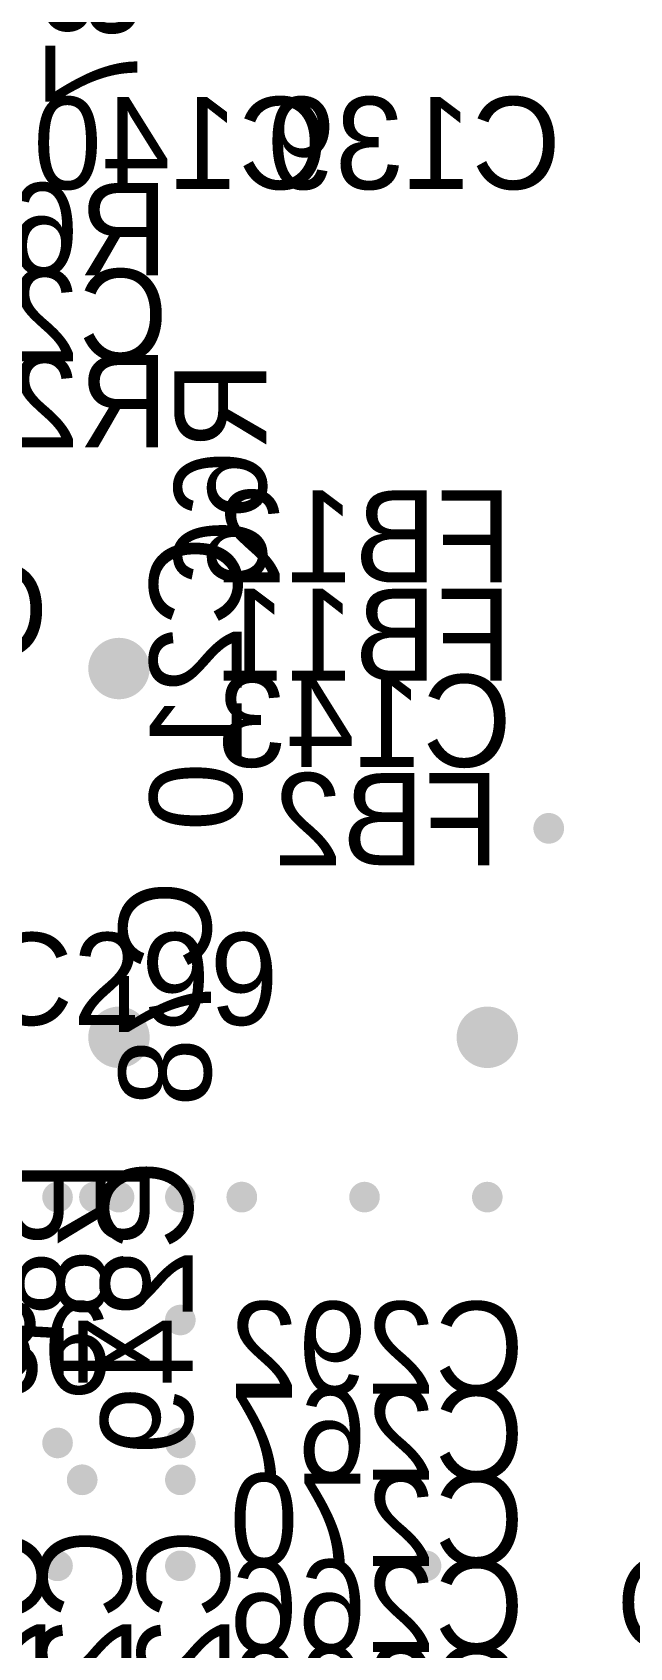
# Model space of a CAD drawing. Header units: millimetres. Extents: x 15 to 122, y 23 to 96.
# Drawn here: x 62.29 to 67.16, y 71.53 to 84.68 of the extents above; entities that cross this region are included whole.
import ezdxf

# ---------------------------------------------------------------- set-up
doc = ezdxf.new("R2010")
doc.units = ezdxf.units.MM
for name, color, linetype in [('BottomLayer', 5, 'Continuous'), ('BottomOverlay', 54, 'Continuous'), ('TopLayer', 1, 'Continuous'), ('TopOverlay', 2, 'Continuous')]:
    doc.layers.add(name, color=color, linetype=linetype)
doc.styles.get("Standard").update_dxf_attribs({"font": 'ARExthalf2.shx', "width": 0.1})

msp = doc.modelspace()

# ---------------------------------------------------------------- linework, layer by layer
at = {"layer": 'BottomLayer'}
for points, const_width in [([(62.875, 79.5, 1), (63.125, 79.5, 1)], 0.25), ([(62.875, 76.5, 1), (63.125, 76.5, 1)], 0.25), ([(65.875, 76.5, 1), (66.125, 76.5, 1)], 0.25), ([(62.438, 75.2, 1), (62.562, 75.2, 1)], 0.125), ([(62.938, 75.2, 1), (63.063, 75.2, 1)], 0.125), ([(63.938, 75.2, 1), (64.063, 75.2, 1)], 0.125), ([(64.938, 75.2, 1), (65.062, 75.2, 1)], 0.125), ([(65.938, 75.2, 1), (66.062, 75.2, 1)], 0.125), ([(62.438, 73.2, 1), (62.562, 73.2, 1)], 0.125), ([(63.438, 73.2, 1), (63.562, 73.2, 1)], 0.125), ([(62.438, 72.2, 1), (62.562, 72.2, 1)], 0.125), ([(63.438, 72.2, 1), (63.562, 72.2, 1)], 0.125), ([(65.438, 72.2, 1), (65.563, 72.2, 1)], 0.125)]:
    msp.add_lwpolyline(points, format="xyb", close=True, dxfattribs=dict(at, const_width=const_width))
at = {"layer": 'TopLayer'}
for points, const_width in [([(62.875, 79.5, 1), (63.125, 79.5, 1)], 0.25), ([(66.438, 78.2, 1), (66.563, 78.2, 1)], 0.125), ([(62.875, 76.5, 1), (63.125, 76.5, 1)], 0.25), ([(65.875, 76.5, 1), (66.125, 76.5, 1)], 0.25), ([(62.738, 75.2, 1), (62.863, 75.2, 1)], 0.125), ([(63.438, 75.2, 1), (63.562, 75.2, 1)], 0.125), ([(63.438, 74.2, 1), (63.562, 74.2, 1)], 0.125), ([(62.638, 72.9, 1), (62.763, 72.9, 1)], 0.125), ([(63.438, 72.9, 1), (63.562, 72.9, 1)], 0.125)]:
    msp.add_lwpolyline(points, format="xyb", close=True, dxfattribs=dict(at, const_width=const_width))

# ---------------------------------------------------------------- texts
at = {"layer": 'BottomOverlay', "text_generation_flag": 2}
for s, rotation, p in [('R87', 90, (63.15, 85.9)), ('C140', 360, (64.7, 83.4)), ('C139', 360, (66.6, 83.4)), ('R67', 360, (63.4, 82.7)), ('C235', 360, (63.4, 82)), ('R25', 360, (63.4, 81.3)), ('R66', 90, (64.2, 82)), ('FB12', 360, (66.2, 80.2)), ('C210', 90, (64, 80.575)), ('C158', 360, (62.425, 79.6)), ('FB11', 360, (66.2, 79.4)), ('C143', 360, (66.2, 78.7)), ('FB2', 360, (66.1, 77.9)), ('C78', 90, (63.75, 77.775)), ('C249', 90, (63.6, 75.5)), ('C292', 360, (66.3, 73.6)), ('C267', 360, (66.3, 72.9)), ('C270', 360, (66.3, 72.2)), ('C254', 90, (62.4, 72.5)), ('C256', 90, (63.1, 72.5)), ('C255', 90, (63.9, 72.5)), ('C266', 360, (66.3, 71.5)), ('C269', 360, (66.3, 70.8))]:
    msp.add_text(s, height=0.75, rotation=rotation, dxfattribs=at).set_placement(p)
at = {"layer": 'TopOverlay'}
for s, rotation, p in [('C299', 360, (61.9, 76.6)), ('R85', 270, (61.8, 75.5)), ('R84', 270, (62.5, 75.5)), ('R86', 360, (61.1, 73.6)), ('C226A', 360, (67.05, 71.525))]:
    msp.add_text(s, height=0.75, rotation=rotation, dxfattribs=at).set_placement(p)

doc.saveas('drawing.dxf')
